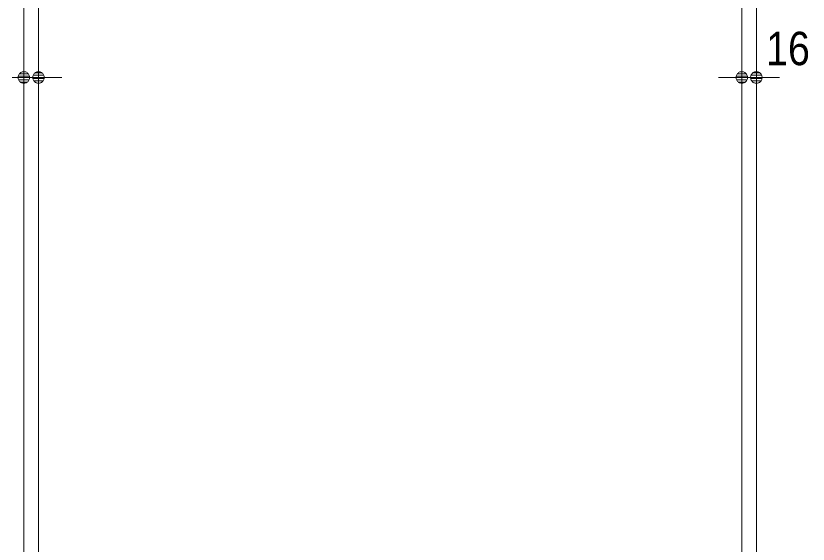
# Model space of a CAD drawing. Units: millimetres, scale not verified. Extents: x -6062 to 6062, y -3045 to 3045.
# Drawn here: x -3134 to -2266, y -542 to 38 of the extents above; entities that cross this region are included whole.
import ezdxf
from ezdxf.enums import TextEntityAlignment as Align

# ---------------------------------------------------------------- set-up
doc = ezdxf.new("R2010")
doc.units = ezdxf.units.MM
doc.header["$LTSCALE"] = 20
doc.linetypes.add('DOUBLE_CHAIN1', pattern=[8.8, 5, -1, 0.6, -0.6, 0.6, -1])
for name, color, linetype, lineweight in [('0-0_3一般', 7, 'Continuous', 9), ('0-2_2寸法-2', 7, 'Continuous', 9), ('0-3_0', 7, 'Continuous', 9)]:
    doc.layers.add(name, color=color, linetype=linetype, lineweight=lineweight)
doc.styles.add('ＭＳ Ｐゴシック', font='')
doc.styles.get('ＭＳ Ｐゴシック').set_extended_font_data('MS PGothic')

# ---------------------------------------------------------------- blocks, each defined once
blk = doc.blocks.new('_Dot')
at = {"layer": '0-3_0'}
for p, q in [((-10, 0), (-20, 0)), ((9.78, 2), (-9.78, 2)), ((7.99, 6), (-7.99, 6)), ((9.16, -3.98), (-9.16, -3.98)), ((6, -7.98), (-6, -7.98))]:
    blk.add_line(p, q, dxfattribs=at)
for points in [[(10, 0), (9.92, 1.25), (9.69, 2.49), (9.3, 3.68), (8.76, 4.82), (8.09, 5.88), (7.29, 6.85), (6.37, 7.71), (5.36, 8.44), (4.26, 9.05), (3.09, 9.51), (1.87, 9.82), (0.63, 9.98), (-0.63, 9.98), (-1.87, 9.82), (-3.09, 9.51), (-4.26, 9.05), (-5.36, 8.44), (-6.37, 7.71), (-7.29, 6.85), (-8.09, 5.88), (-8.76, 4.82), (-9.3, 3.68), (-9.69, 2.49), (-9.92, 1.25), (-10, 0), (0, 0)], [(-10, 0), (-9.92, -1.25), (-9.69, -2.49), (-9.3, -3.68), (-8.76, -4.82), (-8.09, -5.88), (-7.29, -6.85), (-6.37, -7.71), (-5.36, -8.44), (-4.26, -9.05), (-3.09, -9.51), (-1.87, -9.82), (-0.63, -9.98), (0.63, -9.98), (1.87, -9.82), (3.09, -9.51), (4.26, -9.05), (5.36, -8.44), (6.37, -7.71), (7.29, -6.85), (8.09, -5.88), (8.76, -4.82), (9.3, -3.68), (9.69, -2.49), (9.92, -1.25), (10, 0), (0, 0)]]:
    blk.add_lwpolyline(points, close=True, dxfattribs=at)
blk = doc.blocks.new('グループ-65')
at = {"layer": '0-0_3一般'}
blk.add_line((-10700, 7000), (-10700, -40000), dxfattribs=at)
blk = doc.blocks.new('グループ-68')
at = {"layer": '0-0_3一般'}
for p, q in [((-10700, -40000), (-10700, 7000)), ((-26760, -40000), (-26760, 6840)), ((-26440, -40000), (-26440, 6840)), ((-26440, 6100), (-26440, -39740)), ((-11020, -39740), (-11020, 6100)), ((-10700, -39740), (-10700, 6100))]:
    blk.add_line(p, q, dxfattribs=at)
at = {"layer": '0-0_3一般', "linetype": 'DOUBLE_CHAIN1'}
for p, q in [((-26760, -9520), (-26760, -9200)), ((-26440, -9200), (-26440, -9520)), ((-11020, -9520), (-11020, -9200))]:
    blk.add_line(p, q, dxfattribs=at)
at = {"layer": '0-0_3一般'}
blk.add_lwpolyline([(-10700, 6100), (-26760, 6100), (-26760, -39740)], dxfattribs=at)
blk.add_blockref('グループ-65', (0, 0), dxfattribs=at)

msp = doc.modelspace()

# ---------------------------------------------------------------- linework, layer by layer
at = {"layer": '0-2_2寸法-2'}
for p, q in [((-3125.5, -10), (-3125.3, -10)), ((-3109.5, -11), (-3109.5, -10)), ((-2338.5, -10), (-2338.3, -10)), ((-2322.5, -11), (-2322.5, -10)), ((-3125.5, -30), (-3109.5, -30)), ((-3096.79, -30), (-3084.08, -30)), ((-2351.21, -30), (-2363.92, -30)), ((-2338.5, -30), (-2322.5, -30)), ((-2309.79, -30), (-2297.08, -30))]:
    msp.add_line(p, q, dxfattribs=at)

# ---------------------------------------------------------------- block references
at = {"layer": '0-0_3一般', "xscale": 0.05, "yscale": 0.05}
msp.add_blockref('グループ-68', (-1787.5, 0), dxfattribs=at)
at = {"layer": '0-2_2寸法-2', "xscale": 0.6356201, "yscale": 0.6356201}
for p in [(-3125.5, -30), (-2338.5, -30)]:
    msp.add_blockref('_Dot', p, dxfattribs=at)
at = {"layer": '0-2_2寸法-2', "xscale": 0.6356201, "yscale": 0.6356201, "rotation": 180}
for p in [(-3109.5, -30), (-2322.5, -30)]:
    msp.add_blockref('_Dot', p, dxfattribs=at)

# ---------------------------------------------------------------- texts
at = {"layer": '0-2_2寸法-2', "style": 'ＭＳ Ｐゴシック', "width": 0.9}
msp.add_text('16', height=36.66, dxfattribs=at).set_placement((-2311.83, -27.52), align=Align.BOTTOM_LEFT)

doc.saveas('drawing.dxf')
